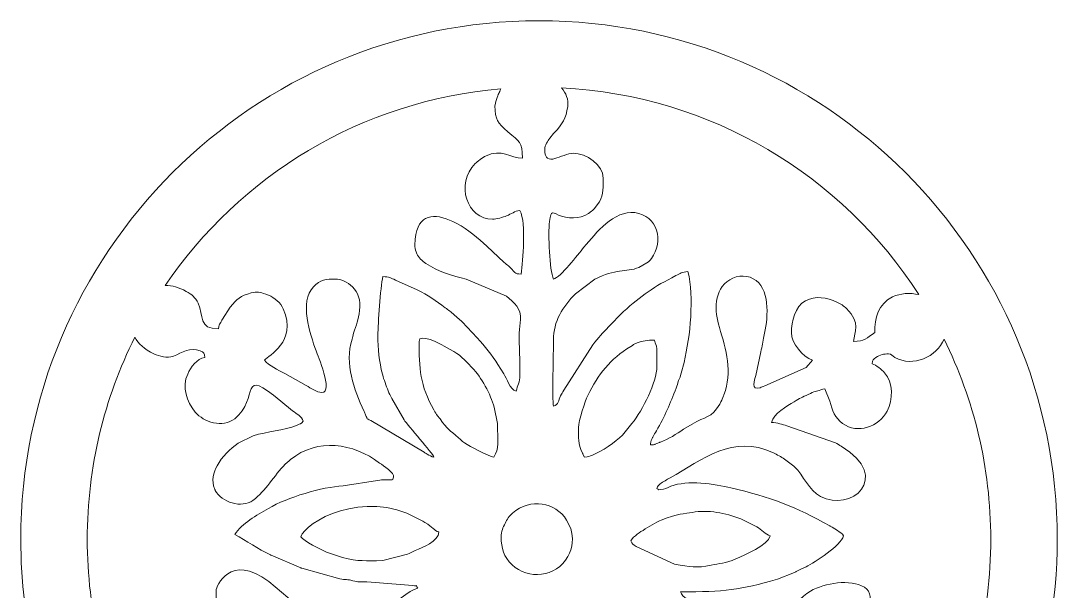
# Model space of a CAD drawing. Header units: centimetres. Extents: x -74 to 37, y -17 to 14.
# Drawn here: x -46.413 to -43.116, y -14.481 to -12.667 of the extents above; entities that cross this region are included whole.
import ezdxf

# ---------------------------------------------------------------- set-up
doc = ezdxf.new("R2010")
doc.units = ezdxf.units.CM
doc.header["$MEASUREMENT"] = 0
doc.layers.add('layer 1', color=7, linetype='Continuous')

msp = doc.modelspace()

# ---------------------------------------------------------------- linework, layer by layer
at = {"layer": 'layer 1', "color": 250, "lineweight": 9}
for points, knots in [([(-44.46444, -15.93691), (-44.46444, -15.93691), (-44.44444, -16.08556), (-44.44444, -16.08556), (-44.44444, -16.08556), (-44.44444, -16.08556), (-44.46444, -16.23421), (-44.46444, -16.23421), (-44.46444, -16.23421), (-44.46444, -16.23421), (-44.76444, -16.23421), (-44.76444, -16.23421), (-44.76444, -16.23421), (-44.76444, -16.23421), (-45.06444, -16.23421), (-45.06444, -16.23421), (-45.06444, -16.23421), (-45.06444, -16.23421), (-45.08444, -16.08556), (-45.08444, -16.08556), (-45.08444, -16.08556), (-45.08444, -16.08556), (-45.06444, -15.93691), (-45.06444, -15.93691), (-45.06444, -15.93691), (-45.83182, -15.79584), (-46.41328, -15.12356), (-46.41328, -14.31538), (-46.41328, -14.31538), (-46.41328, -13.40474), (-45.67508, -12.66654), (-44.76444, -12.66654), (-44.76444, -12.66654), (-43.8538, -12.66654), (-43.1156, -13.40474), (-43.1156, -14.31538), (-43.1156, -14.31538), (-43.1156, -14.71947), (-43.26097, -15.08959), (-43.50225, -15.37631), (-43.50225, -15.37631), (-43.74354, -15.66303), (-44.08075, -15.86638), (-44.46444, -15.93691)], [0, 0, 0, 0, 0.0833333, 0.0833333, 0.0833333, 0.0833333, 0.1666667, 0.1666667, 0.1666667, 0.1666667, 0.25, 0.25, 0.25, 0.25, 0.3333333, 0.3333333, 0.3333333, 0.3333333, 0.4166667, 0.4166667, 0.4166667, 0.4166667, 0.5, 0.5, 0.5, 0.5, 0.5833333, 0.5833333, 0.5833333, 0.5833333, 0.6666667, 0.6666667, 0.6666667, 0.6666667, 0.75, 0.75, 0.75, 0.75, 0.8333333, 0.8333333, 0.8333333, 0.8333333, 1, 1, 1, 1]), ([(-45.95417, -13.50895), (-45.71695, -13.15965), (-45.32994, -12.92039), (-44.88546, -12.88332), (-44.88546, -12.88332), (-44.88843, -12.88862), (-44.89106, -12.89395), (-44.89261, -12.89772), (-44.89261, -12.89772), (-44.8951, -12.9038), (-44.90449, -12.93053), (-44.90449, -12.93734), (-44.90449, -12.93734), (-44.90449, -12.98127), (-44.89618, -12.99091), (-44.86385, -13.01952), (-44.86385, -13.01952), (-44.82564, -13.05334), (-44.81733, -13.04961), (-44.81733, -13.10374), (-44.81733, -13.10374), (-44.85491, -13.10374), (-44.88334, -13.07177), (-44.93508, -13.09691), (-44.93508, -13.09691), (-44.94224, -13.10039), (-44.96154, -13.11503), (-44.967, -13.12045), (-44.967, -13.12045), (-45.03299, -13.18586), (-44.99209, -13.29786), (-44.91241, -13.29786), (-44.91241, -13.29786), (-44.90017, -13.29786), (-44.87832, -13.2911), (-44.86773, -13.28708), (-44.86773, -13.28708), (-44.85167, -13.28098), (-44.84247, -13.27156), (-44.82526, -13.27012), (-44.82526, -13.27012), (-44.80304, -13.31211), (-44.81762, -13.42813), (-44.82129, -13.47217), (-44.82129, -13.47217), (-44.84277, -13.47169), (-44.84138, -13.46609), (-44.85394, -13.45332), (-44.85394, -13.45332), (-44.86032, -13.44683), (-44.8626, -13.44549), (-44.86872, -13.44037), (-44.86872, -13.44037), (-44.87275, -13.43701), (-44.86997, -13.43948), (-44.87509, -13.43485), (-44.87509, -13.43485), (-44.87509, -13.43485), (-44.93043, -13.38322), (-44.93043, -13.38322), (-44.93043, -13.38322), (-44.93106, -13.3827), (-44.93196, -13.38195), (-44.93257, -13.38141), (-44.93257, -13.38141), (-44.93638, -13.37818), (-44.93708, -13.37756), (-44.94101, -13.37399), (-44.94101, -13.37399), (-44.96916, -13.34833), (-45.00344, -13.32162), (-45.03845, -13.30505), (-45.03845, -13.30505), (-45.09665, -13.27752), (-45.15032, -13.27823), (-45.15827, -13.36136), (-45.15827, -13.36136), (-45.15993, -13.37884), (-45.16021, -13.39091), (-45.15325, -13.40792), (-45.15325, -13.40792), (-45.14822, -13.42023), (-45.13652, -13.42985), (-45.1241, -13.43824), (-45.1241, -13.43824), (-45.08687, -13.46342), (-45.03908, -13.47785), (-44.99598, -13.4884), (-44.99598, -13.4884), (-44.99598, -13.4884), (-44.86817, -13.54283), (-44.86817, -13.54283), (-44.86817, -13.54283), (-44.84459, -13.56052), (-44.81858, -13.5836), (-44.8234, -13.61628), (-44.8234, -13.61628), (-44.83178, -13.67322), (-44.82376, -13.73526), (-44.82507, -13.79326), (-44.82507, -13.79326), (-44.82563, -13.81777), (-44.83251, -13.8247), (-44.83714, -13.84457), (-44.83714, -13.84457), (-44.85737, -13.83917), (-44.86575, -13.80456), (-44.87678, -13.78912), (-44.87678, -13.78912), (-44.87678, -13.78912), (-44.89493, -13.75974), (-44.89493, -13.75974), (-44.89493, -13.75974), (-44.91406, -13.72949), (-44.93735, -13.70207), (-44.96084, -13.6751), (-44.96084, -13.6751), (-44.96084, -13.6751), (-45.00864, -13.62385), (-45.00864, -13.62385), (-45.00864, -13.62385), (-45.01207, -13.62078), (-45.01225, -13.62075), (-45.01504, -13.61838), (-45.01504, -13.61838), (-45.01567, -13.61785), (-45.01657, -13.6171), (-45.0172, -13.61658), (-45.0172, -13.61658), (-45.0172, -13.61658), (-45.03416, -13.60184), (-45.03416, -13.60184), (-45.03416, -13.60184), (-45.04406, -13.5928), (-45.05294, -13.58665), (-45.06295, -13.57913), (-45.06295, -13.57913), (-45.09177, -13.55748), (-45.11853, -13.5384), (-45.15213, -13.52172), (-45.15213, -13.52172), (-45.15213, -13.52172), (-45.22051, -13.49106), (-45.22051, -13.49106), (-45.22051, -13.49106), (-45.23648, -13.48474), (-45.24104, -13.48054), (-45.26104, -13.4801), (-45.26104, -13.4801), (-45.26937, -13.51587), (-45.27689, -13.62968), (-45.27689, -13.66629), (-45.27689, -13.66629), (-45.27689, -13.71086), (-45.27265, -13.74988), (-45.26255, -13.79062), (-45.26255, -13.79062), (-45.25807, -13.8087), (-45.25066, -13.82577), (-45.24434, -13.84371), (-45.24434, -13.84371), (-45.24104, -13.8531), (-45.23749, -13.85778), (-45.23283, -13.86786), (-45.23283, -13.86786), (-45.23283, -13.86786), (-45.19375, -13.93575), (-45.19375, -13.93575), (-45.19375, -13.93575), (-45.18185, -13.95389), (-45.10231, -14.04072), (-45.09861, -14.05454), (-45.09861, -14.05454), (-45.10548, -14.05271), (-45.11308, -14.04883), (-45.12031, -14.04456), (-45.12031, -14.04456), (-45.12704, -14.04059), (-45.12471, -14.04155), (-45.12998, -14.03837), (-45.12998, -14.03837), (-45.12998, -14.03837), (-45.29895, -13.93795), (-45.29895, -13.93795), (-45.29895, -13.93795), (-45.31649, -13.92847), (-45.30813, -13.93737), (-45.31631, -13.91966), (-45.31631, -13.91966), (-45.31842, -13.9151), (-45.31907, -13.9132), (-45.32114, -13.90864), (-45.32114, -13.90864), (-45.35335, -13.83755), (-45.38321, -13.75854), (-45.35914, -13.67911), (-45.35914, -13.67911), (-45.35744, -13.67348), (-45.35606, -13.66705), (-45.35412, -13.66038), (-45.35412, -13.66038), (-45.34586, -13.6321), (-45.33925, -13.61903), (-45.33501, -13.58825), (-45.33501, -13.58825), (-45.32583, -13.52152), (-45.37874, -13.48802), (-45.41159, -13.48802), (-45.41159, -13.48802), (-45.44177, -13.48802), (-45.46011, -13.48938), (-45.48214, -13.51256), (-45.48214, -13.51256), (-45.52766, -13.56047), (-45.49335, -13.66151), (-45.47349, -13.71632), (-45.47349, -13.71632), (-45.4693, -13.72791), (-45.41788, -13.84854), (-45.45516, -13.84854), (-45.45516, -13.84854), (-45.47324, -13.84854), (-45.48956, -13.8348), (-45.50467, -13.82673), (-45.50467, -13.82673), (-45.50467, -13.82673), (-45.57357, -13.78866), (-45.57357, -13.78866), (-45.57357, -13.78866), (-45.5929, -13.77729), (-45.62528, -13.76363), (-45.6374, -13.74553), (-45.6374, -13.74553), (-45.62622, -13.73028), (-45.53254, -13.68952), (-45.57789, -13.58301), (-45.57789, -13.58301), (-45.58638, -13.56306), (-45.60561, -13.5474), (-45.62534, -13.53934), (-45.62534, -13.53934), (-45.62534, -13.53934), (-45.63388, -13.53598), (-45.63388, -13.53598), (-45.63388, -13.53598), (-45.65258, -13.5288), (-45.66133, -13.52696), (-45.68016, -13.53214), (-45.68016, -13.53214), (-45.71579, -13.54195), (-45.72489, -13.55126), (-45.74661, -13.5769), (-45.74661, -13.5769), (-45.74661, -13.5769), (-45.77146, -13.61544), (-45.77146, -13.61544), (-45.77146, -13.61544), (-45.77443, -13.62091), (-45.7752, -13.62197), (-45.77713, -13.62562), (-45.77713, -13.62562), (-45.78286, -13.63649), (-45.78281, -13.63232), (-45.78398, -13.64648), (-45.78398, -13.64648), (-45.84803, -13.64648), (-45.8313, -13.60468), (-45.84895, -13.56486), (-45.84895, -13.56486), (-45.85756, -13.54541), (-45.8688, -13.53757), (-45.88664, -13.52729), (-45.88664, -13.52729), (-45.90926, -13.51427), (-45.93157, -13.50742), (-45.95417, -13.50895)], [0, 0, 0, 0, 0.0142857, 0.0142857, 0.0142857, 0.0142857, 0.0285714, 0.0285714, 0.0285714, 0.0285714, 0.0428571, 0.0428571, 0.0428571, 0.0428571, 0.0571429, 0.0571429, 0.0571429, 0.0571429, 0.0714286, 0.0714286, 0.0714286, 0.0714286, 0.0857143, 0.0857143, 0.0857143, 0.0857143, 0.1, 0.1, 0.1, 0.1, 0.1142857, 0.1142857, 0.1142857, 0.1142857, 0.1285714, 0.1285714, 0.1285714, 0.1285714, 0.1428571, 0.1428571, 0.1428571, 0.1428571, 0.1571429, 0.1571429, 0.1571429, 0.1571429, 0.1714286, 0.1714286, 0.1714286, 0.1714286, 0.1857143, 0.1857143, 0.1857143, 0.1857143, 0.2, 0.2, 0.2, 0.2, 0.2142857, 0.2142857, 0.2142857, 0.2142857, 0.2285714, 0.2285714, 0.2285714, 0.2285714, 0.2428571, 0.2428571, 0.2428571, 0.2428571, 0.2571429, 0.2571429, 0.2571429, 0.2571429, 0.2714286, 0.2714286, 0.2714286, 0.2714286, 0.2857143, 0.2857143, 0.2857143, 0.2857143, 0.3, 0.3, 0.3, 0.3, 0.3142857, 0.3142857, 0.3142857, 0.3142857, 0.3285714, 0.3285714, 0.3285714, 0.3285714, 0.3428571, 0.3428571, 0.3428571, 0.3428571, 0.3571429, 0.3571429, 0.3571429, 0.3571429, 0.3714286, 0.3714286, 0.3714286, 0.3714286, 0.3857143, 0.3857143, 0.3857143, 0.3857143, 0.4, 0.4, 0.4, 0.4, 0.4142857, 0.4142857, 0.4142857, 0.4142857, 0.4285714, 0.4285714, 0.4285714, 0.4285714, 0.4428571, 0.4428571, 0.4428571, 0.4428571, 0.4571429, 0.4571429, 0.4571429, 0.4571429, 0.4714286, 0.4714286, 0.4714286, 0.4714286, 0.4857143, 0.4857143, 0.4857143, 0.4857143, 0.5, 0.5, 0.5, 0.5, 0.5142857, 0.5142857, 0.5142857, 0.5142857, 0.5285714, 0.5285714, 0.5285714, 0.5285714, 0.5428571, 0.5428571, 0.5428571, 0.5428571, 0.5571429, 0.5571429, 0.5571429, 0.5571429, 0.5714286, 0.5714286, 0.5714286, 0.5714286, 0.5857143, 0.5857143, 0.5857143, 0.5857143, 0.6, 0.6, 0.6, 0.6, 0.6142857, 0.6142857, 0.6142857, 0.6142857, 0.6285714, 0.6285714, 0.6285714, 0.6285714, 0.6428571, 0.6428571, 0.6428571, 0.6428571, 0.6571429, 0.6571429, 0.6571429, 0.6571429, 0.6714286, 0.6714286, 0.6714286, 0.6714286, 0.6857143, 0.6857143, 0.6857143, 0.6857143, 0.7, 0.7, 0.7, 0.7, 0.7142857, 0.7142857, 0.7142857, 0.7142857, 0.7285714, 0.7285714, 0.7285714, 0.7285714, 0.7428571, 0.7428571, 0.7428571, 0.7428571, 0.7571429, 0.7571429, 0.7571429, 0.7571429, 0.7714286, 0.7714286, 0.7714286, 0.7714286, 0.7857143, 0.7857143, 0.7857143, 0.7857143, 0.8, 0.8, 0.8, 0.8, 0.8142857, 0.8142857, 0.8142857, 0.8142857, 0.8285714, 0.8285714, 0.8285714, 0.8285714, 0.8428571, 0.8428571, 0.8428571, 0.8428571, 0.8571429, 0.8571429, 0.8571429, 0.8571429, 0.8714286, 0.8714286, 0.8714286, 0.8714286, 0.8857143, 0.8857143, 0.8857143, 0.8857143, 0.9, 0.9, 0.9, 0.9, 0.9142857, 0.9142857, 0.9142857, 0.9142857, 0.9285714, 0.9285714, 0.9285714, 0.9285714, 0.9428571, 0.9428571, 0.9428571, 0.9428571, 0.9571429, 0.9571429, 0.9571429, 0.9571429, 0.9714286, 0.9714286, 0.9714286, 0.9714286, 1, 1, 1, 1]), ([(-44.69245, -12.88), (-44.21533, -12.90354), (-43.79941, -13.15974), (-43.55579, -13.53753), (-43.55579, -13.53753), (-43.58443, -13.53121), (-43.61504, -13.53278), (-43.63953, -13.54467), (-43.63953, -13.54467), (-43.68564, -13.56704), (-43.69618, -13.61123), (-43.69618, -13.65837), (-43.69618, -13.65837), (-43.72176, -13.6755), (-43.7292, -13.68611), (-43.76352, -13.68611), (-43.76352, -13.68611), (-43.76101, -13.65592), (-43.73946, -13.6286), (-43.78612, -13.58193), (-43.78612, -13.58193), (-43.79471, -13.57334), (-43.80453, -13.56633), (-43.81665, -13.56096), (-43.81665, -13.56096), (-43.849, -13.54659), (-43.88491, -13.5402), (-43.91636, -13.55704), (-43.91636, -13.55704), (-43.9493, -13.57466), (-43.9616, -13.62435), (-43.9616, -13.65837), (-43.9616, -13.65837), (-43.9616, -13.69114), (-43.92441, -13.73748), (-43.89426, -13.74553), (-43.89426, -13.74553), (-43.89426, -13.74553), (-43.91407, -13.7693), (-43.91407, -13.7693), (-43.91407, -13.7693), (-43.91407, -13.7693), (-44.04563, -13.82795), (-44.04563, -13.82795), (-44.04563, -13.82795), (-44.05472, -13.83077), (-44.05578, -13.83169), (-44.06091, -13.83331), (-44.06091, -13.83331), (-44.09279, -13.84338), (-44.07799, -13.80965), (-44.07449, -13.79507), (-44.07449, -13.79507), (-44.07449, -13.79507), (-44.05886, -13.71958), (-44.05886, -13.71958), (-44.05886, -13.71958), (-44.05434, -13.70209), (-44.05272, -13.68653), (-44.04882, -13.67019), (-44.04882, -13.67019), (-44.03683, -13.61969), (-44.02716, -13.52878), (-44.07347, -13.49291), (-44.07347, -13.49291), (-44.09728, -13.47448), (-44.13158, -13.47376), (-44.15778, -13.48993), (-44.15778, -13.48993), (-44.20931, -13.52167), (-44.20621, -13.58999), (-44.19057, -13.64171), (-44.19057, -13.64171), (-44.16927, -13.71219), (-44.14843, -13.78385), (-44.17599, -13.85601), (-44.17599, -13.85601), (-44.17634, -13.85691), (-44.17678, -13.85793), (-44.17713, -13.85883), (-44.17713, -13.85883), (-44.17713, -13.85883), (-44.18165, -13.87014), (-44.18165, -13.87014), (-44.18165, -13.87014), (-44.18223, -13.87154), (-44.18864, -13.88487), (-44.1894, -13.88617), (-44.1894, -13.88617), (-44.21656, -13.93188), (-44.23576, -13.92348), (-44.27697, -13.94916), (-44.27697, -13.94916), (-44.27697, -13.94916), (-44.3046, -13.96509), (-44.3046, -13.96509), (-44.3046, -13.96509), (-44.32785, -13.98147), (-44.35174, -13.9963), (-44.3784, -14.00618), (-44.3784, -14.00618), (-44.37933, -14.00653), (-44.38041, -14.00687), (-44.38133, -14.00722), (-44.38133, -14.00722), (-44.38133, -14.00722), (-44.38985, -14.01057), (-44.38985, -14.01057), (-44.38985, -14.01057), (-44.39945, -14.01404), (-44.39078, -14.01452), (-44.40928, -14.01493), (-44.40928, -14.01493), (-44.40905, -14.00521), (-44.40963, -14.00923), (-44.40717, -14.00119), (-44.40717, -14.00119), (-44.40657, -13.99922), (-44.40275, -13.99125), (-44.40225, -13.99027), (-44.40225, -13.99027), (-44.39766, -13.98136), (-44.39594, -13.9787), (-44.39075, -13.97005), (-44.39075, -13.97005), (-44.36479, -13.92668), (-44.34649, -13.88309), (-44.32831, -13.83442), (-44.32831, -13.83442), (-44.3246, -13.82445), (-44.32393, -13.82157), (-44.32021, -13.81082), (-44.32021, -13.81082), (-44.31676, -13.80086), (-44.31467, -13.79876), (-44.31199, -13.78735), (-44.31199, -13.78735), (-44.31199, -13.78735), (-44.30291, -13.75286), (-44.30291, -13.75286), (-44.30291, -13.75286), (-44.28258, -13.66823), (-44.27129, -13.54642), (-44.29043, -13.46425), (-44.29043, -13.46425), (-44.31057, -13.46592), (-44.31452, -13.46977), (-44.32908, -13.4771), (-44.32908, -13.4771), (-44.39874, -13.51211), (-44.43816, -13.5406), (-44.49609, -13.59137), (-44.49609, -13.59137), (-44.4967, -13.5919), (-44.49759, -13.59267), (-44.49819, -13.59322), (-44.49819, -13.59322), (-44.49819, -13.59322), (-44.54305, -13.63949), (-44.54305, -13.63949), (-44.54305, -13.63949), (-44.56128, -13.65936), (-44.57617, -13.67465), (-44.59269, -13.69682), (-44.59269, -13.69682), (-44.59269, -13.69682), (-44.68592, -13.84128), (-44.68592, -13.84128), (-44.68592, -13.84128), (-44.69073, -13.85034), (-44.69092, -13.85024), (-44.69577, -13.85917), (-44.69577, -13.85917), (-44.70374, -13.87385), (-44.70083, -13.88745), (-44.71829, -13.89211), (-44.71829, -13.89211), (-44.72347, -13.86986), (-44.71808, -13.71961), (-44.71832, -13.68211), (-44.71832, -13.68211), (-44.7187, -13.62181), (-44.6889, -13.57572), (-44.64799, -13.53455), (-44.64799, -13.53455), (-44.64799, -13.53455), (-44.58696, -13.48861), (-44.58696, -13.48861), (-44.58696, -13.48861), (-44.52066, -13.45329), (-44.48966, -13.46812), (-44.44637, -13.45093), (-44.44637, -13.45093), (-44.44637, -13.45093), (-44.42094, -13.43673), (-44.42094, -13.43673), (-44.42094, -13.43673), (-44.4131, -13.43057), (-44.41387, -13.43195), (-44.407, -13.42294), (-44.407, -13.42294), (-44.36573, -13.36887), (-44.38719, -13.28507), (-44.45955, -13.27673), (-44.45955, -13.27673), (-44.52678, -13.26898), (-44.58268, -13.34079), (-44.62142, -13.38681), (-44.62142, -13.38681), (-44.64145, -13.41059), (-44.6958, -13.48202), (-44.71829, -13.48802), (-44.71829, -13.48802), (-44.73161, -13.46026), (-44.73546, -13.34476), (-44.73106, -13.30489), (-44.73106, -13.30489), (-44.72659, -13.26423), (-44.72154, -13.27858), (-44.69266, -13.28809), (-44.69266, -13.28809), (-44.66055, -13.29865), (-44.62244, -13.29441), (-44.59714, -13.27243), (-44.59714, -13.27243), (-44.59219, -13.26813), (-44.59409, -13.26969), (-44.59106, -13.26662), (-44.59106, -13.26662), (-44.59048, -13.26604), (-44.58968, -13.26519), (-44.58911, -13.26461), (-44.58911, -13.26461), (-44.58911, -13.26461), (-44.5718, -13.24229), (-44.5718, -13.24229), (-44.5718, -13.24229), (-44.5592, -13.21855), (-44.55982, -13.19326), (-44.55982, -13.16713), (-44.55982, -13.16713), (-44.55982, -13.12523), (-44.61526, -13.08789), (-44.6549, -13.08789), (-44.6549, -13.08789), (-44.69174, -13.08789), (-44.74602, -13.13724), (-44.74602, -13.07601), (-44.74602, -13.07601), (-44.74602, -13.0618), (-44.73631, -13.04881), (-44.73025, -13.04026), (-44.73025, -13.04026), (-44.73025, -13.04026), (-44.71789, -13.0249), (-44.71789, -13.0249), (-44.71789, -13.0249), (-44.71734, -13.0243), (-44.7165, -13.02348), (-44.71594, -13.02288), (-44.71594, -13.02288), (-44.69029, -12.99544), (-44.67853, -12.97728), (-44.67312, -12.93916), (-44.67312, -12.93916), (-44.67001, -12.91723), (-44.67862, -12.89675), (-44.69245, -12.88)], [0, 0, 0, 0, 0.0147059, 0.0147059, 0.0147059, 0.0147059, 0.0294118, 0.0294118, 0.0294118, 0.0294118, 0.0441176, 0.0441176, 0.0441176, 0.0441176, 0.0588235, 0.0588235, 0.0588235, 0.0588235, 0.0735294, 0.0735294, 0.0735294, 0.0735294, 0.0882353, 0.0882353, 0.0882353, 0.0882353, 0.1029412, 0.1029412, 0.1029412, 0.1029412, 0.1176471, 0.1176471, 0.1176471, 0.1176471, 0.1323529, 0.1323529, 0.1323529, 0.1323529, 0.1470588, 0.1470588, 0.1470588, 0.1470588, 0.1617647, 0.1617647, 0.1617647, 0.1617647, 0.1764706, 0.1764706, 0.1764706, 0.1764706, 0.1911765, 0.1911765, 0.1911765, 0.1911765, 0.2058824, 0.2058824, 0.2058824, 0.2058824, 0.2205882, 0.2205882, 0.2205882, 0.2205882, 0.2352941, 0.2352941, 0.2352941, 0.2352941, 0.25, 0.25, 0.25, 0.25, 0.2647059, 0.2647059, 0.2647059, 0.2647059, 0.2794118, 0.2794118, 0.2794118, 0.2794118, 0.2941176, 0.2941176, 0.2941176, 0.2941176, 0.3088235, 0.3088235, 0.3088235, 0.3088235, 0.3235294, 0.3235294, 0.3235294, 0.3235294, 0.3382353, 0.3382353, 0.3382353, 0.3382353, 0.3529412, 0.3529412, 0.3529412, 0.3529412, 0.3676471, 0.3676471, 0.3676471, 0.3676471, 0.3823529, 0.3823529, 0.3823529, 0.3823529, 0.3970588, 0.3970588, 0.3970588, 0.3970588, 0.4117647, 0.4117647, 0.4117647, 0.4117647, 0.4264706, 0.4264706, 0.4264706, 0.4264706, 0.4411765, 0.4411765, 0.4411765, 0.4411765, 0.4558824, 0.4558824, 0.4558824, 0.4558824, 0.4705882, 0.4705882, 0.4705882, 0.4705882, 0.4852941, 0.4852941, 0.4852941, 0.4852941, 0.5, 0.5, 0.5, 0.5, 0.5147059, 0.5147059, 0.5147059, 0.5147059, 0.5294118, 0.5294118, 0.5294118, 0.5294118, 0.5441176, 0.5441176, 0.5441176, 0.5441176, 0.5588235, 0.5588235, 0.5588235, 0.5588235, 0.5735294, 0.5735294, 0.5735294, 0.5735294, 0.5882353, 0.5882353, 0.5882353, 0.5882353, 0.6029412, 0.6029412, 0.6029412, 0.6029412, 0.6176471, 0.6176471, 0.6176471, 0.6176471, 0.6323529, 0.6323529, 0.6323529, 0.6323529, 0.6470588, 0.6470588, 0.6470588, 0.6470588, 0.6617647, 0.6617647, 0.6617647, 0.6617647, 0.6764706, 0.6764706, 0.6764706, 0.6764706, 0.6911765, 0.6911765, 0.6911765, 0.6911765, 0.7058824, 0.7058824, 0.7058824, 0.7058824, 0.7205882, 0.7205882, 0.7205882, 0.7205882, 0.7352941, 0.7352941, 0.7352941, 0.7352941, 0.75, 0.75, 0.75, 0.75, 0.7647059, 0.7647059, 0.7647059, 0.7647059, 0.7794118, 0.7794118, 0.7794118, 0.7794118, 0.7941176, 0.7941176, 0.7941176, 0.7941176, 0.8088235, 0.8088235, 0.8088235, 0.8088235, 0.8235294, 0.8235294, 0.8235294, 0.8235294, 0.8382353, 0.8382353, 0.8382353, 0.8382353, 0.8529412, 0.8529412, 0.8529412, 0.8529412, 0.8676471, 0.8676471, 0.8676471, 0.8676471, 0.8823529, 0.8823529, 0.8823529, 0.8823529, 0.8970588, 0.8970588, 0.8970588, 0.8970588, 0.9117647, 0.9117647, 0.9117647, 0.9117647, 0.9264706, 0.9264706, 0.9264706, 0.9264706, 0.9411765, 0.9411765, 0.9411765, 0.9411765, 0.9558824, 0.9558824, 0.9558824, 0.9558824, 0.9705882, 0.9705882, 0.9705882, 0.9705882, 1, 1, 1, 1]), ([(-46.05363, -14.95108), (-46.14832, -14.75941), (-46.20162, -14.54364), (-46.20162, -14.31538), (-46.20162, -14.31538), (-46.20162, -14.08448), (-46.14709, -13.86634), (-46.05032, -13.67303), (-46.05032, -13.67303), (-46.03961, -13.6931), (-46.02028, -13.71143), (-45.98961, -13.72533), (-45.98961, -13.72533), (-45.97127, -13.73364), (-45.94863, -13.74132), (-45.92725, -13.733), (-45.92725, -13.733), (-45.89951, -13.7222), (-45.87454, -13.70213), (-45.84196, -13.71634), (-45.84196, -13.71634), (-45.83005, -13.72154), (-45.82874, -13.72351), (-45.82757, -13.73761), (-45.82757, -13.73761), (-45.85238, -13.73967), (-45.87289, -13.76966), (-45.8821, -13.79003), (-45.8821, -13.79003), (-45.90062, -13.83103), (-45.88545, -13.87814), (-45.85816, -13.91082), (-45.85816, -13.91082), (-45.83087, -13.94349), (-45.77102, -13.96238), (-45.73233, -13.93188), (-45.73233, -13.93188), (-45.65176, -13.86837), (-45.72189, -13.76171), (-45.5862, -13.87656), (-45.5862, -13.87656), (-45.5862, -13.87656), (-45.54873, -13.90645), (-45.54873, -13.90645), (-45.54873, -13.90645), (-45.53588, -13.91718), (-45.51892, -13.92344), (-45.51459, -13.93966), (-45.51459, -13.93966), (-45.52158, -13.9492), (-45.52357, -13.94805), (-45.53365, -13.95229), (-45.53365, -13.95229), (-45.57805, -13.97097), (-45.62834, -13.97187), (-45.67393, -13.98631), (-45.67393, -13.98631), (-45.67393, -13.98631), (-45.72147, -14.01009), (-45.72147, -14.01009), (-45.72147, -14.01009), (-45.74753, -14.02759), (-45.77293, -14.0534), (-45.78866, -14.08156), (-45.78866, -14.08156), (-45.80011, -14.10205), (-45.80706, -14.1306), (-45.7968, -14.15433), (-45.7968, -14.15433), (-45.79641, -14.1552), (-45.79593, -14.15623), (-45.79553, -14.1571), (-45.79553, -14.1571), (-45.79513, -14.15795), (-45.79464, -14.15898), (-45.79421, -14.1598), (-45.79421, -14.1598), (-45.77472, -14.1979), (-45.71061, -14.218), (-45.67449, -14.19176), (-45.67449, -14.19176), (-45.63262, -14.16133), (-45.60796, -14.11283), (-45.57171, -14.07666), (-45.57171, -14.07666), (-45.57171, -14.07666), (-45.5589, -14.06569), (-45.5589, -14.06569), (-45.5589, -14.06569), (-45.55801, -14.06496), (-45.55545, -14.06285), (-45.55457, -14.0621), (-45.55457, -14.0621), (-45.47045, -13.99154), (-45.35493, -14.01), (-45.27144, -14.07286), (-45.27144, -14.07286), (-45.25912, -14.08213), (-45.22429, -14.10367), (-45.22682, -14.11805), (-45.22682, -14.11805), (-45.22883, -14.12948), (-45.23335, -14.1257), (-45.24881, -14.12608), (-45.24881, -14.12608), (-45.26503, -14.12648), (-45.26618, -14.12614), (-45.27776, -14.12894), (-45.27776, -14.12894), (-45.27776, -14.12894), (-45.38785, -14.14562), (-45.38785, -14.14562), (-45.38785, -14.14562), (-45.45402, -14.14873), (-45.56489, -14.18215), (-45.62529, -14.21719), (-45.62529, -14.21719), (-45.66348, -14.23933), (-45.70797, -14.26356), (-45.73248, -14.30017), (-45.73248, -14.30017), (-45.69435, -14.32034), (-45.65883, -14.34615), (-45.61906, -14.36503), (-45.61906, -14.36503), (-45.61824, -14.36543), (-45.6172, -14.36591), (-45.61638, -14.36631), (-45.61638, -14.36631), (-45.61638, -14.36631), (-45.522, -14.40661), (-45.522, -14.40661), (-45.522, -14.40661), (-45.52107, -14.40696), (-45.52007, -14.40739), (-45.51914, -14.40773), (-45.51914, -14.40773), (-45.51914, -14.40773), (-45.39801, -14.44111), (-45.39801, -14.44111), (-45.39801, -14.44111), (-45.3803, -14.44475), (-45.37375, -14.44246), (-45.35663, -14.44726), (-45.35663, -14.44726), (-45.33909, -14.45217), (-45.33392, -14.4497), (-45.31255, -14.45072), (-45.31255, -14.45072), (-45.31255, -14.45072), (-45.16579, -14.46211), (-45.16579, -14.46211), (-45.16579, -14.46211), (-45.14704, -14.46612), (-45.16006, -14.45694), (-45.15011, -14.47052), (-45.15011, -14.47052), (-45.17675, -14.47672), (-45.22788, -14.5248), (-45.25721, -14.5417), (-45.25721, -14.5417), (-45.29625, -14.5642), (-45.3459, -14.58541), (-45.40367, -14.58541), (-45.40367, -14.58541), (-45.47478, -14.58541), (-45.51563, -14.5404), (-45.56391, -14.50004), (-45.56391, -14.50004), (-45.56391, -14.50004), (-45.62436, -14.44956), (-45.62436, -14.44956), (-45.62436, -14.44956), (-45.7471, -14.35706), (-45.7919, -14.46664), (-45.7919, -14.47845), (-45.7919, -14.47845), (-45.7919, -14.52123), (-45.79379, -14.54053), (-45.76096, -14.57031), (-45.76096, -14.57031), (-45.76096, -14.57031), (-45.74588, -14.58296), (-45.74588, -14.58296), (-45.74588, -14.58296), (-45.72461, -14.59901), (-45.68385, -14.61088), (-45.67137, -14.61542), (-45.67137, -14.61542), (-45.67137, -14.61542), (-45.55672, -14.64339), (-45.55672, -14.64339), (-45.55672, -14.64339), (-45.53867, -14.64799), (-45.50474, -14.655), (-45.49478, -14.6686), (-45.49478, -14.6686), (-45.49996, -14.688), (-45.5524, -14.71235), (-45.57173, -14.72636), (-45.57173, -14.72636), (-45.5724, -14.72684), (-45.5733, -14.72758), (-45.57397, -14.72807), (-45.57397, -14.72807), (-45.60116, -14.74779), (-45.6318, -14.76445), (-45.66247, -14.77824), (-45.66247, -14.77824), (-45.74154, -14.8138), (-45.66481, -14.74789), (-45.71824, -14.69002), (-45.71824, -14.69002), (-45.72347, -14.68436), (-45.72012, -14.68737), (-45.72629, -14.68221), (-45.72629, -14.68221), (-45.76642, -14.64867), (-45.83167, -14.65132), (-45.87236, -14.67926), (-45.87236, -14.67926), (-45.9098, -14.70498), (-45.92029, -14.75413), (-45.90253, -14.79507), (-45.90253, -14.79507), (-45.88866, -14.82703), (-45.84106, -14.827), (-45.83152, -14.86273), (-45.83152, -14.86273), (-45.83946, -14.87458), (-45.86032, -14.88643), (-45.87643, -14.88835), (-45.87643, -14.88835), (-45.8871, -14.88963), (-45.976, -14.83408), (-46.0314, -14.90847), (-46.0314, -14.90847), (-46.0404, -14.92054), (-46.04811, -14.93524), (-46.05363, -14.95108)], [0, 0, 0, 0, 0.0163934, 0.0163934, 0.0163934, 0.0163934, 0.0327869, 0.0327869, 0.0327869, 0.0327869, 0.0491803, 0.0491803, 0.0491803, 0.0491803, 0.0655738, 0.0655738, 0.0655738, 0.0655738, 0.0819672, 0.0819672, 0.0819672, 0.0819672, 0.0983607, 0.0983607, 0.0983607, 0.0983607, 0.1147541, 0.1147541, 0.1147541, 0.1147541, 0.1311475, 0.1311475, 0.1311475, 0.1311475, 0.147541, 0.147541, 0.147541, 0.147541, 0.1639344, 0.1639344, 0.1639344, 0.1639344, 0.1803279, 0.1803279, 0.1803279, 0.1803279, 0.1967213, 0.1967213, 0.1967213, 0.1967213, 0.2131148, 0.2131148, 0.2131148, 0.2131148, 0.2295082, 0.2295082, 0.2295082, 0.2295082, 0.2459016, 0.2459016, 0.2459016, 0.2459016, 0.2622951, 0.2622951, 0.2622951, 0.2622951, 0.2786885, 0.2786885, 0.2786885, 0.2786885, 0.295082, 0.295082, 0.295082, 0.295082, 0.3114754, 0.3114754, 0.3114754, 0.3114754, 0.3278689, 0.3278689, 0.3278689, 0.3278689, 0.3442623, 0.3442623, 0.3442623, 0.3442623, 0.3606557, 0.3606557, 0.3606557, 0.3606557, 0.3770492, 0.3770492, 0.3770492, 0.3770492, 0.3934426, 0.3934426, 0.3934426, 0.3934426, 0.4098361, 0.4098361, 0.4098361, 0.4098361, 0.4262295, 0.4262295, 0.4262295, 0.4262295, 0.442623, 0.442623, 0.442623, 0.442623, 0.4590164, 0.4590164, 0.4590164, 0.4590164, 0.4754098, 0.4754098, 0.4754098, 0.4754098, 0.4918033, 0.4918033, 0.4918033, 0.4918033, 0.5081967, 0.5081967, 0.5081967, 0.5081967, 0.5245902, 0.5245902, 0.5245902, 0.5245902, 0.5409836, 0.5409836, 0.5409836, 0.5409836, 0.557377, 0.557377, 0.557377, 0.557377, 0.5737705, 0.5737705, 0.5737705, 0.5737705, 0.5901639, 0.5901639, 0.5901639, 0.5901639, 0.6065574, 0.6065574, 0.6065574, 0.6065574, 0.6229508, 0.6229508, 0.6229508, 0.6229508, 0.6393443, 0.6393443, 0.6393443, 0.6393443, 0.6557377, 0.6557377, 0.6557377, 0.6557377, 0.6721311, 0.6721311, 0.6721311, 0.6721311, 0.6885246, 0.6885246, 0.6885246, 0.6885246, 0.704918, 0.704918, 0.704918, 0.704918, 0.7213115, 0.7213115, 0.7213115, 0.7213115, 0.7377049, 0.7377049, 0.7377049, 0.7377049, 0.7540984, 0.7540984, 0.7540984, 0.7540984, 0.7704918, 0.7704918, 0.7704918, 0.7704918, 0.7868852, 0.7868852, 0.7868852, 0.7868852, 0.8032787, 0.8032787, 0.8032787, 0.8032787, 0.8196721, 0.8196721, 0.8196721, 0.8196721, 0.8360656, 0.8360656, 0.8360656, 0.8360656, 0.852459, 0.852459, 0.852459, 0.852459, 0.8688525, 0.8688525, 0.8688525, 0.8688525, 0.8852459, 0.8852459, 0.8852459, 0.8852459, 0.9016393, 0.9016393, 0.9016393, 0.9016393, 0.9180328, 0.9180328, 0.9180328, 0.9180328, 0.9344262, 0.9344262, 0.9344262, 0.9344262, 0.9508197, 0.9508197, 0.9508197, 0.9508197, 0.9672131, 0.9672131, 0.9672131, 0.9672131, 1, 1, 1, 1]), ([(-44.90753, -13.89517), (-44.90753, -13.89517), (-44.89656, -13.94758), (-44.89656, -13.94758), (-44.89656, -13.94758), (-44.89656, -14.00524), (-44.88918, -14.02578), (-44.90845, -14.05454), (-44.90845, -14.05454), (-44.92654, -14.05033), (-44.98442, -14.0202), (-45.00129, -14.00872), (-45.00129, -14.00872), (-45.01199, -14.00143), (-45.01157, -13.99999), (-45.0206, -13.99238), (-45.0206, -13.99238), (-45.05008, -13.96752), (-45.05468, -13.96687), (-45.07939, -13.93231), (-45.07939, -13.93231), (-45.07988, -13.93164), (-45.08058, -13.93071), (-45.08107, -13.93004), (-45.08107, -13.93004), (-45.08107, -13.93004), (-45.08639, -13.92347), (-45.08639, -13.92347), (-45.08639, -13.92347), (-45.09261, -13.91548), (-45.09378, -13.91326), (-45.09887, -13.90427), (-45.09887, -13.90427), (-45.14278, -13.82691), (-45.14615, -13.77113), (-45.14615, -13.68611), (-45.14615, -13.68611), (-45.14615, -13.65768), (-45.07893, -13.69391), (-45.06604, -13.70107), (-45.06604, -13.70107), (-45.01269, -13.73068), (-45.02042, -13.72629), (-44.97671, -13.77021), (-44.97671, -13.77021), (-44.94829, -13.79876), (-44.91745, -13.85564), (-44.90753, -13.89517)], [0, 0, 0, 0, 0.0769231, 0.0769231, 0.0769231, 0.0769231, 0.1538462, 0.1538462, 0.1538462, 0.1538462, 0.2307692, 0.2307692, 0.2307692, 0.2307692, 0.3076923, 0.3076923, 0.3076923, 0.3076923, 0.3846154, 0.3846154, 0.3846154, 0.3846154, 0.4615385, 0.4615385, 0.4615385, 0.4615385, 0.5384615, 0.5384615, 0.5384615, 0.5384615, 0.6153846, 0.6153846, 0.6153846, 0.6153846, 0.6923077, 0.6923077, 0.6923077, 0.6923077, 0.7692308, 0.7692308, 0.7692308, 0.7692308, 0.8461538, 0.8461538, 0.8461538, 0.8461538, 1, 1, 1, 1]), ([(-44.63905, -13.95946), (-44.63905, -13.93915), (-44.61747, -13.87464), (-44.6093, -13.85847), (-44.6093, -13.85847), (-44.57474, -13.79004), (-44.53967, -13.74302), (-44.47237, -13.70225), (-44.47237, -13.70225), (-44.46218, -13.69608), (-44.46627, -13.69667), (-44.45195, -13.69098), (-44.45195, -13.69098), (-44.43544, -13.68441), (-44.41945, -13.68214), (-44.39738, -13.68214), (-44.39738, -13.68214), (-44.39417, -13.69597), (-44.38947, -13.69548), (-44.38947, -13.70987), (-44.38947, -13.70987), (-44.38947, -13.70987), (-44.38947, -13.76534), (-44.38947, -13.76534), (-44.38947, -13.76534), (-44.38947, -13.81697), (-44.43452, -13.90316), (-44.46863, -13.94765), (-44.46863, -13.94765), (-44.46863, -13.94765), (-44.49924, -13.98438), (-44.49924, -13.98438), (-44.49924, -13.98438), (-44.51957, -14.00471), (-44.56675, -14.03779), (-44.5944, -14.0477), (-44.5944, -14.0477), (-44.60388, -14.05109), (-44.60642, -14.05347), (-44.61924, -14.05454), (-44.61924, -14.05454), (-44.61924, -14.05454), (-44.62483, -14.04427), (-44.62483, -14.04427), (-44.62483, -14.04427), (-44.62522, -14.04348), (-44.62578, -14.04248), (-44.62616, -14.04164), (-44.62616, -14.04164), (-44.64115, -14.00881), (-44.63905, -13.99468), (-44.63905, -13.95946)], [0, 0, 0, 0, 0.0714286, 0.0714286, 0.0714286, 0.0714286, 0.1428571, 0.1428571, 0.1428571, 0.1428571, 0.2142857, 0.2142857, 0.2142857, 0.2142857, 0.2857143, 0.2857143, 0.2857143, 0.2857143, 0.3571429, 0.3571429, 0.3571429, 0.3571429, 0.4285714, 0.4285714, 0.4285714, 0.4285714, 0.5, 0.5, 0.5, 0.5, 0.5714286, 0.5714286, 0.5714286, 0.5714286, 0.6428571, 0.6428571, 0.6428571, 0.6428571, 0.7142857, 0.7142857, 0.7142857, 0.7142857, 0.7857143, 0.7857143, 0.7857143, 0.7857143, 0.8571429, 0.8571429, 0.8571429, 0.8571429, 1, 1, 1, 1]), ([(-43.47575, -13.67867), (-43.38075, -13.87059), (-43.32726, -14.08672), (-43.32726, -14.31538), (-43.32726, -14.31538), (-43.32726, -14.55254), (-43.38473, -14.77628), (-43.48648, -14.97344), (-43.48648, -14.97344), (-43.48908, -14.96419), (-43.49326, -14.95533), (-43.49911, -14.94694), (-43.49911, -14.94694), (-43.49911, -14.94694), (-43.51233, -14.93244), (-43.51233, -14.93244), (-43.51233, -14.93244), (-43.54816, -14.90106), (-43.59006, -14.89091), (-43.63683, -14.90623), (-43.63683, -14.90623), (-43.66856, -14.91661), (-43.68059, -14.93247), (-43.7117, -14.90598), (-43.7117, -14.90598), (-43.7117, -14.90598), (-43.7239, -14.8865), (-43.7239, -14.8865), (-43.7239, -14.8865), (-43.7126, -14.87107), (-43.69308, -14.86861), (-43.6779, -14.85723), (-43.6779, -14.85723), (-43.66283, -14.84593), (-43.64978, -14.82974), (-43.64507, -14.81081), (-43.64507, -14.81081), (-43.63204, -14.75834), (-43.65748, -14.70959), (-43.70208, -14.68244), (-43.70208, -14.68244), (-43.74625, -14.65557), (-43.81146, -14.6757), (-43.82993, -14.72501), (-43.82993, -14.72501), (-43.83753, -14.7453), (-43.84275, -14.76511), (-43.84275, -14.79142), (-43.84275, -14.79142), (-43.84275, -14.79142), (-43.86005, -14.78891), (-43.86005, -14.78891), (-43.86005, -14.78891), (-43.87066, -14.78437), (-43.87428, -14.77697), (-43.88465, -14.76993), (-43.88465, -14.76993), (-43.88465, -14.76993), (-43.92614, -14.74407), (-43.92614, -14.74407), (-43.92614, -14.74407), (-43.94443, -14.73315), (-43.96369, -14.7213), (-43.97913, -14.70594), (-43.97913, -14.70594), (-43.97913, -14.70594), (-43.99726, -14.68445), (-43.99726, -14.68445), (-43.99726, -14.68445), (-43.96946, -14.66975), (-43.94344, -14.66641), (-43.91114, -14.65569), (-43.91114, -14.65569), (-43.86649, -14.64086), (-43.82815, -14.63115), (-43.78619, -14.61028), (-43.78619, -14.61028), (-43.72336, -14.57902), (-43.6847, -14.49605), (-43.72934, -14.46803), (-43.72934, -14.46803), (-43.77373, -14.44016), (-43.85555, -14.45486), (-43.90058, -14.48004), (-43.90058, -14.48004), (-43.93273, -14.49801), (-43.95549, -14.53218), (-43.98261, -14.55648), (-43.98261, -14.55648), (-44.07531, -14.63953), (-44.12018, -14.61899), (-44.21193, -14.55841), (-44.21193, -14.55841), (-44.22186, -14.55184), (-44.2297, -14.5484), (-44.23895, -14.54186), (-44.23895, -14.54186), (-44.2479, -14.53553), (-44.25366, -14.53061), (-44.26425, -14.52358), (-44.26425, -14.52358), (-44.27973, -14.51331), (-44.30921, -14.50107), (-44.3142, -14.4824), (-44.3142, -14.4824), (-44.1749, -14.4824), (-44.12521, -14.47732), (-44.00599, -14.44198), (-44.00599, -14.44198), (-44.00599, -14.44198), (-43.95198, -14.42071), (-43.95198, -14.42071), (-43.95198, -14.42071), (-43.94899, -14.41938), (-43.94641, -14.41799), (-43.94402, -14.41679), (-43.94402, -14.41679), (-43.93258, -14.41109), (-43.92538, -14.40813), (-43.91468, -14.40256), (-43.91468, -14.40256), (-43.88701, -14.38816), (-43.80367, -14.33577), (-43.79521, -14.30413), (-43.79521, -14.30413), (-43.80003, -14.29754), (-43.80711, -14.29268), (-43.81454, -14.2878), (-43.81454, -14.2878), (-43.81454, -14.2878), (-43.83186, -14.27738), (-43.83186, -14.27738), (-43.83186, -14.27738), (-43.8345, -14.27584), (-43.83823, -14.27368), (-43.83938, -14.27302), (-43.83938, -14.27302), (-43.9446, -14.21233), (-44.03162, -14.18057), (-44.15391, -14.15176), (-44.15391, -14.15176), (-44.20513, -14.1397), (-44.29341, -14.12629), (-44.34478, -14.14677), (-44.34478, -14.14677), (-44.3568, -14.15155), (-44.36367, -14.15754), (-44.37758, -14.15754), (-44.37758, -14.15754), (-44.39273, -14.15754), (-44.37903, -14.15876), (-44.38947, -14.15358), (-44.38947, -14.15358), (-44.38594, -14.14038), (-44.37436, -14.13637), (-44.36253, -14.12902), (-44.36253, -14.12902), (-44.35697, -14.12557), (-44.35398, -14.12376), (-44.34758, -14.1202), (-44.34758, -14.1202), (-44.24408, -14.06258), (-44.14721, -13.97895), (-44.01891, -14.04053), (-44.01891, -14.04053), (-44.00616, -14.04667), (-43.99497, -14.05312), (-43.98371, -14.0608), (-43.98371, -14.0608), (-43.98371, -14.0608), (-43.95403, -14.08262), (-43.95403, -14.08262), (-43.95403, -14.08262), (-43.95342, -14.08316), (-43.95258, -14.08398), (-43.95199, -14.08454), (-43.95199, -14.08454), (-43.92208, -14.11325), (-43.90648, -14.15861), (-43.86859, -14.17942), (-43.86859, -14.17942), (-43.77477, -14.23094), (-43.63758, -14.12035), (-43.80327, -14.01903), (-43.80327, -14.01903), (-43.80682, -14.01685), (-43.81673, -14.01106), (-43.82117, -14.00918), (-43.82117, -14.00918), (-43.82117, -14.00918), (-43.97624, -13.95428), (-43.97624, -13.95428), (-43.97624, -13.95428), (-43.98941, -13.95063), (-44.00663, -13.94514), (-44.02499, -13.94361), (-44.02499, -13.94361), (-44.01839, -13.91528), (-43.97598, -13.8926), (-43.95212, -13.87783), (-43.95212, -13.87783), (-43.9352, -13.86736), (-43.92683, -13.86347), (-43.90784, -13.85476), (-43.90784, -13.85476), (-43.89559, -13.84914), (-43.89472, -13.8482), (-43.88206, -13.84488), (-43.88206, -13.84488), (-43.86771, -13.84113), (-43.8665, -13.83941), (-43.85464, -13.83665), (-43.85464, -13.83665), (-43.85464, -13.83665), (-43.83928, -13.87675), (-43.83928, -13.87675), (-43.83928, -13.87675), (-43.83112, -13.90536), (-43.82288, -13.92983), (-43.79875, -13.94716), (-43.79875, -13.94716), (-43.75059, -13.98179), (-43.68295, -13.95829), (-43.6567, -13.90782), (-43.6567, -13.90782), (-43.63798, -13.8718), (-43.6369, -13.81656), (-43.66532, -13.78599), (-43.66532, -13.78599), (-43.67398, -13.77666), (-43.69153, -13.76077), (-43.7041, -13.75741), (-43.7041, -13.75741), (-43.70285, -13.74242), (-43.70237, -13.74406), (-43.69241, -13.7374), (-43.69241, -13.7374), (-43.67949, -13.72876), (-43.66724, -13.72572), (-43.6526, -13.72572), (-43.6526, -13.72572), (-43.64226, -13.72572), (-43.64036, -13.73228), (-43.63216, -13.73698), (-43.63216, -13.73698), (-43.57462, -13.76997), (-43.49918, -13.73509), (-43.47575, -13.67867)], [0, 0, 0, 0, 0.015873, 0.015873, 0.015873, 0.015873, 0.031746, 0.031746, 0.031746, 0.031746, 0.047619, 0.047619, 0.047619, 0.047619, 0.0634921, 0.0634921, 0.0634921, 0.0634921, 0.0793651, 0.0793651, 0.0793651, 0.0793651, 0.0952381, 0.0952381, 0.0952381, 0.0952381, 0.1111111, 0.1111111, 0.1111111, 0.1111111, 0.1269841, 0.1269841, 0.1269841, 0.1269841, 0.1428571, 0.1428571, 0.1428571, 0.1428571, 0.1587302, 0.1587302, 0.1587302, 0.1587302, 0.1746032, 0.1746032, 0.1746032, 0.1746032, 0.1904762, 0.1904762, 0.1904762, 0.1904762, 0.2063492, 0.2063492, 0.2063492, 0.2063492, 0.2222222, 0.2222222, 0.2222222, 0.2222222, 0.2380952, 0.2380952, 0.2380952, 0.2380952, 0.2539683, 0.2539683, 0.2539683, 0.2539683, 0.2698413, 0.2698413, 0.2698413, 0.2698413, 0.2857143, 0.2857143, 0.2857143, 0.2857143, 0.3015873, 0.3015873, 0.3015873, 0.3015873, 0.3174603, 0.3174603, 0.3174603, 0.3174603, 0.3333333, 0.3333333, 0.3333333, 0.3333333, 0.3492063, 0.3492063, 0.3492063, 0.3492063, 0.3650794, 0.3650794, 0.3650794, 0.3650794, 0.3809524, 0.3809524, 0.3809524, 0.3809524, 0.3968254, 0.3968254, 0.3968254, 0.3968254, 0.4126984, 0.4126984, 0.4126984, 0.4126984, 0.4285714, 0.4285714, 0.4285714, 0.4285714, 0.4444444, 0.4444444, 0.4444444, 0.4444444, 0.4603175, 0.4603175, 0.4603175, 0.4603175, 0.4761905, 0.4761905, 0.4761905, 0.4761905, 0.4920635, 0.4920635, 0.4920635, 0.4920635, 0.5079365, 0.5079365, 0.5079365, 0.5079365, 0.5238095, 0.5238095, 0.5238095, 0.5238095, 0.5396825, 0.5396825, 0.5396825, 0.5396825, 0.5555556, 0.5555556, 0.5555556, 0.5555556, 0.5714286, 0.5714286, 0.5714286, 0.5714286, 0.5873016, 0.5873016, 0.5873016, 0.5873016, 0.6031746, 0.6031746, 0.6031746, 0.6031746, 0.6190476, 0.6190476, 0.6190476, 0.6190476, 0.6349206, 0.6349206, 0.6349206, 0.6349206, 0.6507937, 0.6507937, 0.6507937, 0.6507937, 0.6666667, 0.6666667, 0.6666667, 0.6666667, 0.6825397, 0.6825397, 0.6825397, 0.6825397, 0.6984127, 0.6984127, 0.6984127, 0.6984127, 0.7142857, 0.7142857, 0.7142857, 0.7142857, 0.7301587, 0.7301587, 0.7301587, 0.7301587, 0.7460317, 0.7460317, 0.7460317, 0.7460317, 0.7619048, 0.7619048, 0.7619048, 0.7619048, 0.7777778, 0.7777778, 0.7777778, 0.7777778, 0.7936508, 0.7936508, 0.7936508, 0.7936508, 0.8095238, 0.8095238, 0.8095238, 0.8095238, 0.8253968, 0.8253968, 0.8253968, 0.8253968, 0.8412698, 0.8412698, 0.8412698, 0.8412698, 0.8571429, 0.8571429, 0.8571429, 0.8571429, 0.8730159, 0.8730159, 0.8730159, 0.8730159, 0.8888889, 0.8888889, 0.8888889, 0.8888889, 0.9047619, 0.9047619, 0.9047619, 0.9047619, 0.9206349, 0.9206349, 0.9206349, 0.9206349, 0.9365079, 0.9365079, 0.9365079, 0.9365079, 0.952381, 0.952381, 0.952381, 0.952381, 0.968254, 0.968254, 0.968254, 0.968254, 1, 1, 1, 1]), ([(-45.52251, -14.30808), (-45.50983, -14.26058), (-45.32122, -14.15408), (-45.15319, -14.24778), (-45.15319, -14.24778), (-45.14349, -14.2532), (-45.13742, -14.25599), (-45.12751, -14.26172), (-45.12751, -14.26172), (-45.10071, -14.27716), (-45.09996, -14.28766), (-45.08276, -14.29224), (-45.08276, -14.29224), (-45.08538, -14.32368), (-45.13384, -14.34041), (-45.15812, -14.35158), (-45.15812, -14.35158), (-45.16656, -14.35546), (-45.17578, -14.35974), (-45.1829, -14.36245), (-45.1829, -14.36245), (-45.1829, -14.36245), (-45.26104, -14.38336), (-45.26104, -14.38336), (-45.26104, -14.38336), (-45.31907, -14.38336), (-45.33588, -14.38648), (-45.3901, -14.37375), (-45.3901, -14.37375), (-45.3901, -14.37375), (-45.44002, -14.35634), (-45.44002, -14.35634), (-45.44002, -14.35634), (-45.45862, -14.34874), (-45.51354, -14.32033), (-45.52251, -14.30808)], [0, 0, 0, 0, 0.1, 0.1, 0.1, 0.1, 0.2, 0.2, 0.2, 0.2, 0.3, 0.3, 0.3, 0.3, 0.4, 0.4, 0.4, 0.4, 0.5, 0.5, 0.5, 0.5, 0.6, 0.6, 0.6, 0.6, 0.7, 0.7, 0.7, 0.7, 0.8, 0.8, 0.8, 0.8, 1, 1, 1, 1]), ([(-44.88467, -14.30808), (-44.88467, -14.28983), (-44.87867, -14.27798), (-44.87231, -14.265), (-44.87231, -14.265), (-44.86587, -14.25185), (-44.85931, -14.24147), (-44.84909, -14.23276), (-44.84909, -14.23276), (-44.79012, -14.18242), (-44.71332, -14.19718), (-44.67647, -14.25439), (-44.67647, -14.25439), (-44.67647, -14.25439), (-44.66365, -14.28119), (-44.66365, -14.28119), (-44.66365, -14.28119), (-44.65413, -14.31021), (-44.65679, -14.34226), (-44.6723, -14.36993), (-44.6723, -14.36993), (-44.71018, -14.43752), (-44.79906, -14.445), (-44.85013, -14.39635), (-44.85013, -14.39635), (-44.87684, -14.3709), (-44.88467, -14.34358), (-44.88467, -14.30808)], [0, 0, 0, 0, 0.125, 0.125, 0.125, 0.125, 0.25, 0.25, 0.25, 0.25, 0.375, 0.375, 0.375, 0.375, 0.5, 0.5, 0.5, 0.5, 0.625, 0.625, 0.625, 0.625, 0.75, 0.75, 0.75, 0.75, 1, 1, 1, 1]), ([(-44.47266, -14.31998), (-44.46142, -14.30319), (-44.44475, -14.2945), (-44.42676, -14.28268), (-44.42676, -14.28268), (-44.42676, -14.28268), (-44.38904, -14.26098), (-44.38904, -14.26098), (-44.38904, -14.26098), (-44.38272, -14.25758), (-44.38506, -14.25803), (-44.37573, -14.25448), (-44.37573, -14.25448), (-44.31787, -14.23246), (-44.3275, -14.23854), (-44.27734, -14.23005), (-44.27734, -14.23005), (-44.22466, -14.22115), (-44.17283, -14.23119), (-44.12225, -14.25084), (-44.12225, -14.25084), (-44.12225, -14.25084), (-44.07189, -14.27576), (-44.07189, -14.27576), (-44.07189, -14.27576), (-44.05754, -14.28388), (-44.04335, -14.30028), (-44.02896, -14.30413), (-44.02896, -14.30413), (-44.03617, -14.33509), (-44.10865, -14.36478), (-44.13772, -14.37759), (-44.13772, -14.37759), (-44.17149, -14.39245), (-44.19109, -14.39211), (-44.21679, -14.39757), (-44.21679, -14.39757), (-44.26352, -14.4075), (-44.28309, -14.4033), (-44.33298, -14.39423), (-44.33298, -14.39423), (-44.33298, -14.39423), (-44.45577, -14.33874), (-44.45577, -14.33874), (-44.45577, -14.33874), (-44.46646, -14.33161), (-44.46703, -14.33062), (-44.47266, -14.31998)], [0, 0, 0, 0, 0.0769231, 0.0769231, 0.0769231, 0.0769231, 0.1538462, 0.1538462, 0.1538462, 0.1538462, 0.2307692, 0.2307692, 0.2307692, 0.2307692, 0.3076923, 0.3076923, 0.3076923, 0.3076923, 0.3846154, 0.3846154, 0.3846154, 0.3846154, 0.4615385, 0.4615385, 0.4615385, 0.4615385, 0.5384615, 0.5384615, 0.5384615, 0.5384615, 0.6153846, 0.6153846, 0.6153846, 0.6153846, 0.6923077, 0.6923077, 0.6923077, 0.6923077, 0.7692308, 0.7692308, 0.7692308, 0.7692308, 0.8461538, 0.8461538, 0.8461538, 0.8461538, 1, 1, 1, 1])]:
    msp.add_open_spline(points, degree=3, knots=knots, dxfattribs=at)

doc.saveas('drawing.dxf')
